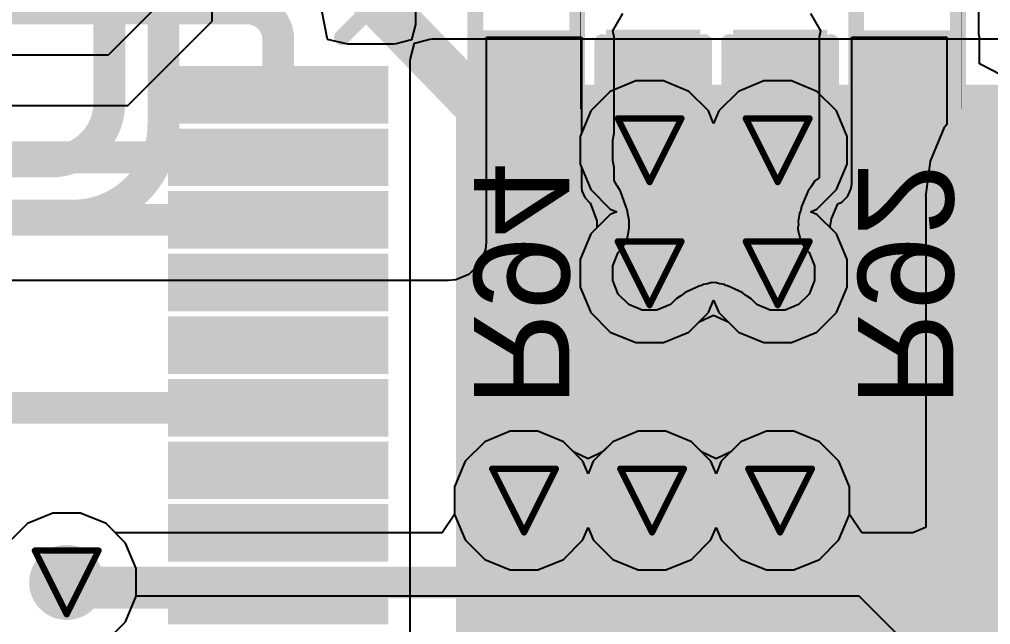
# Model space of a CAD drawing. Header units: inches. Extents: x 0 to 211, y 0 to 201.
# Drawn here: x 2.5951 to 2.9003, y 1.5427 to 1.733 of the extents above; entities that cross this region are included whole.
import ezdxf

# ---------------------------------------------------------------- set-up
doc = ezdxf.new("R2010")
doc.units = ezdxf.units.IN
doc.header["$MEASUREMENT"] = 0
for name, color, linetype in [('Bottom Layer', 5, 'Continuous'), ('Bottom Overlay', 54, 'Continuous'), ('Bottom Paste', 16, 'Continuous'), ('Bottom Solder', 6, 'Continuous'), ('Drill Drawing', 1, 'Continuous'), ('Layer 1', 16, 'Continuous'), ('Layer 2', 76, 'Continuous'), ('Top Layer', 1, 'Continuous'), ('Top Overlay', 2, 'Continuous'), ('Top Paste', 8, 'Continuous'), ('Top Solder', 216, 'Continuous'), ('Via Holes', 16, 'Continuous')]:
    doc.layers.add(name, color=color, linetype=linetype)
doc.styles.add('Arial', font='', dxfattribs={"height": 0.2})
doc.styles.get('Arial').set_extended_font_data('Arial')

# ---------------------------------------------------------------- blocks, each defined once
blk = doc.blocks.new('48_HTQFP__7_7__55')
at = {"layer": 'Top Layer'}
for points in [[(-0.10827, 0.10827), (0.10827, 0.10827), (0.10827, -0.10827), (-0.10827, -0.10827)], [(-0.11417, -0.13583), (-0.10236, -0.13583), (-0.10236, -0.19882), (-0.11417, -0.19882)], [(-0.09449, -0.13583), (-0.08268, -0.13583), (-0.08268, -0.19882), (-0.09449, -0.19882)], [(-0.0748, -0.13583), (-0.06299, -0.13583), (-0.06299, -0.19882), (-0.0748, -0.19882)], [(-0.05512, -0.13583), (-0.04331, -0.13583), (-0.04331, -0.19882), (-0.05512, -0.19882)], [(-0.03543, -0.13583), (-0.02362, -0.13583), (-0.02362, -0.19882), (-0.03543, -0.19882)], [(-0.01575, -0.13583), (-0.00394, -0.13583), (-0.00394, -0.19882), (-0.01575, -0.19882)], [(0.00394, -0.13583), (0.01575, -0.13583), (0.01575, -0.19882), (0.00394, -0.19882)], [(0.02362, -0.13583), (0.03543, -0.13583), (0.03543, -0.19882), (0.02362, -0.19882)], [(0.04331, -0.13583), (0.05512, -0.13583), (0.05512, -0.19882), (0.04331, -0.19882)]]:
    blk.add_hatch(color=1, dxfattribs=at).paths.add_polyline_path(points)
at = {"layer": 'Top Paste'}
for points in [[(-0.10827, 0.10827), (0.10827, 0.10827), (0.10827, -0.10827), (-0.10827, -0.10827)], [(-0.11417, -0.13583), (-0.10236, -0.13583), (-0.10236, -0.19882), (-0.11417, -0.19882)], [(-0.09449, -0.13583), (-0.08268, -0.13583), (-0.08268, -0.19882), (-0.09449, -0.19882)], [(-0.0748, -0.13583), (-0.06299, -0.13583), (-0.06299, -0.19882), (-0.0748, -0.19882)], [(-0.05512, -0.13583), (-0.04331, -0.13583), (-0.04331, -0.19882), (-0.05512, -0.19882)], [(-0.03543, -0.13583), (-0.02362, -0.13583), (-0.02362, -0.19882), (-0.03543, -0.19882)], [(-0.01575, -0.13583), (-0.00394, -0.13583), (-0.00394, -0.19882), (-0.01575, -0.19882)], [(0.00394, -0.13583), (0.01575, -0.13583), (0.01575, -0.19882), (0.00394, -0.19882)], [(0.02362, -0.13583), (0.03543, -0.13583), (0.03543, -0.19882), (0.02362, -0.19882)], [(0.04331, -0.13583), (0.05512, -0.13583), (0.05512, -0.19882), (0.04331, -0.19882)]]:
    blk.add_hatch(color=8, dxfattribs=at).paths.add_polyline_path(points)
at = {"layer": 'Top Solder'}
for points in [[(-0.11142, 0.11142), (0.11142, 0.11142), (0.11142, -0.11142), (-0.11142, -0.11142)], [(-0.11732, -0.13268), (-0.09921, -0.13268), (-0.09921, -0.20197), (-0.11732, -0.20197)], [(-0.09764, -0.13268), (-0.07953, -0.13268), (-0.07953, -0.20197), (-0.09764, -0.20197)], [(-0.07795, -0.13268), (-0.05984, -0.13268), (-0.05984, -0.20197), (-0.07795, -0.20197)], [(-0.05827, -0.13268), (-0.04016, -0.13268), (-0.04016, -0.20197), (-0.05827, -0.20197)], [(-0.03858, -0.13268), (-0.02047, -0.13268), (-0.02047, -0.20197), (-0.03858, -0.20197)], [(-0.0189, -0.13268), (-0.00079, -0.13268), (-0.00079, -0.20197), (-0.0189, -0.20197)], [(0.00079, -0.13268), (0.0189, -0.13268), (0.0189, -0.20197), (0.00079, -0.20197)], [(0.02047, -0.13268), (0.03858, -0.13268), (0.03858, -0.20197), (0.02047, -0.20197)], [(0.04016, -0.13268), (0.05827, -0.13268), (0.05827, -0.20197), (0.04016, -0.20197)]]:
    blk.add_hatch(color=216, dxfattribs=at).paths.add_polyline_path(points)
at = {"layer": 'Top Overlay'}
blk.add_lwpolyline([(-0.12632, -0.14727, 0.005, 0.005, 0), (-0.15032, -0.12327, 0.005, 0.005, 0)], format="xyseb", dxfattribs=at)
blk.add_lwpolyline([(-0.12757, -0.14727, 0.0025, 0.0025, 1), (-0.12507, -0.14727, 0.0025, 0.0025, 1)], format="xyseb", close=True, dxfattribs=at)
blk = doc.blocks.new('R___0402_B_105')
at = {"layer": 'Bottom Layer'}
for points in [[(-0.0095, 0.0125), (-0.0095, -0.0125), (-0.0275, -0.0125), (-0.0275, 0.0125)], [(0.0275, 0.0125), (0.0275, -0.0125), (0.0095, -0.0125), (0.0095, 0.0125)]]:
    blk.add_hatch(color=5, dxfattribs=at).paths.add_polyline_path(points)
at = {"layer": 'Bottom Paste'}
for points in [[(-0.0095, 0.0125), (-0.0095, -0.0125), (-0.0275, -0.0125), (-0.0275, 0.0125)], [(0.0275, 0.0125), (0.0275, -0.0125), (0.0095, -0.0125), (0.0095, 0.0125)]]:
    blk.add_hatch(color=16, dxfattribs=at).paths.add_polyline_path(points)
at = {"layer": 'Bottom Solder'}
for points in [[(-0.00733, 0.01467), (-0.00733, -0.01467), (-0.02967, -0.01467), (-0.02967, 0.01467)], [(0.02967, 0.01467), (0.02967, -0.01467), (0.00733, -0.01467), (0.00733, 0.01467)]]:
    blk.add_hatch(color=6, dxfattribs=at).paths.add_polyline_path(points)
at = {"layer": 'Bottom Overlay'}
for points in [[(-0.031, -0.016, 0.005, 0.005, 0), (-0.031, 0.016, 0.005, 0.005, 0)], [(0.031, 0.016, 0.005, 0.005, 0), (-0.031, 0.016, 0.005, 0.005, 0)], [(0.031, -0.016, 0.005, 0.005, 0), (0.031, 0.016, 0.005, 0.005, 0)], [(0.032, 0.017, 0.000127, 0.000127, 0), (-0.032, 0.017, 0.000127, 0.000127, 0)], [(-0.031, -0.016, 0.005, 0.005, 0), (0.031, -0.016, 0.005, 0.005, 0)]]:
    blk.add_lwpolyline(points, format="xyseb", dxfattribs=at)
for points in [[(-0.03225, 0.016, 0.0025, 0.0025, 1), (-0.02975, 0.016, 0.0025, 0.0025, 1)], [(-0.03225, 0.016, 0.0025, 0.0025, 1), (-0.02975, 0.016, 0.0025, 0.0025, 1)], [(0.02975, 0.016, 0.0025, 0.0025, 1), (0.03225, 0.016, 0.0025, 0.0025, 1)], [(0.02975, 0.016, 0.0025, 0.0025, 1), (0.03225, 0.016, 0.0025, 0.0025, 1)], [(-0.03203, 0.017, 0.0000635, 0.0000635, 1), (-0.03197, 0.017, 0.0000635, 0.0000635, 1)], [(0.03197, 0.017, 0.0000635, 0.0000635, 1), (0.03203, 0.017, 0.0000635, 0.0000635, 1)], [(-0.03225, -0.016, 0.0025, 0.0025, 1), (-0.02975, -0.016, 0.0025, 0.0025, 1)], [(-0.03225, -0.016, 0.0025, 0.0025, 1), (-0.02975, -0.016, 0.0025, 0.0025, 1)], [(0.02975, -0.016, 0.0025, 0.0025, 1), (0.03225, -0.016, 0.0025, 0.0025, 1)], [(0.02975, -0.016, 0.0025, 0.0025, 1), (0.03225, -0.016, 0.0025, 0.0025, 1)]]:
    blk.add_lwpolyline(points, format="xyseb", close=True, dxfattribs=at)
blk = doc.blocks.new('R___0402_B_107')
at = {"layer": 'Bottom Layer'}
for points in [[(-0.0095, 0.0125), (-0.0095, -0.0125), (-0.0275, -0.0125), (-0.0275, 0.0125)], [(0.0275, 0.0125), (0.0275, -0.0125), (0.0095, -0.0125), (0.0095, 0.0125)]]:
    blk.add_hatch(color=5, dxfattribs=at).paths.add_polyline_path(points)
at = {"layer": 'Bottom Paste'}
for points in [[(-0.0095, 0.0125), (-0.0095, -0.0125), (-0.0275, -0.0125), (-0.0275, 0.0125)], [(0.0275, 0.0125), (0.0275, -0.0125), (0.0095, -0.0125), (0.0095, 0.0125)]]:
    blk.add_hatch(color=16, dxfattribs=at).paths.add_polyline_path(points)
at = {"layer": 'Bottom Solder'}
for points in [[(-0.00733, 0.01467), (-0.00733, -0.01467), (-0.02967, -0.01467), (-0.02967, 0.01467)], [(0.02967, 0.01467), (0.02967, -0.01467), (0.00733, -0.01467), (0.00733, 0.01467)]]:
    blk.add_hatch(color=6, dxfattribs=at).paths.add_polyline_path(points)
at = {"layer": 'Bottom Overlay'}
for points in [[(-0.031, -0.016, 0.005, 0.005, 0), (-0.031, 0.016, 0.005, 0.005, 0)], [(0.031, 0.016, 0.005, 0.005, 0), (-0.031, 0.016, 0.005, 0.005, 0)], [(0.031, -0.016, 0.005, 0.005, 0), (0.031, 0.016, 0.005, 0.005, 0)], [(-0.032, 0.017, 0.000127, 0.000127, 0), (0.032, 0.017, 0.000127, 0.000127, 0)], [(-0.031, -0.016, 0.005, 0.005, 0), (0.031, -0.016, 0.005, 0.005, 0)]]:
    blk.add_lwpolyline(points, format="xyseb", dxfattribs=at)
for points in [[(-0.03225, 0.016, 0.0025, 0.0025, 1), (-0.02975, 0.016, 0.0025, 0.0025, 1)], [(-0.03225, 0.016, 0.0025, 0.0025, 1), (-0.02975, 0.016, 0.0025, 0.0025, 1)], [(0.02975, 0.016, 0.0025, 0.0025, 1), (0.03225, 0.016, 0.0025, 0.0025, 1)], [(0.02975, 0.016, 0.0025, 0.0025, 1), (0.03225, 0.016, 0.0025, 0.0025, 1)], [(-0.03203, 0.017, 0.0000635, 0.0000635, 1), (-0.03197, 0.017, 0.0000635, 0.0000635, 1)], [(0.03197, 0.017, 0.0000635, 0.0000635, 1), (0.03203, 0.017, 0.0000635, 0.0000635, 1)], [(-0.03225, -0.016, 0.0025, 0.0025, 1), (-0.02975, -0.016, 0.0025, 0.0025, 1)], [(-0.03225, -0.016, 0.0025, 0.0025, 1), (-0.02975, -0.016, 0.0025, 0.0025, 1)], [(0.02975, -0.016, 0.0025, 0.0025, 1), (0.03225, -0.016, 0.0025, 0.0025, 1)], [(0.02975, -0.016, 0.0025, 0.0025, 1), (0.03225, -0.016, 0.0025, 0.0025, 1)]]:
    blk.add_lwpolyline(points, format="xyseb", close=True, dxfattribs=at)
blk = doc.blocks.new('C___0402_B_277')
at = {"layer": 'Bottom Layer'}
for points in [[(-0.0095, 0.0125), (-0.0095, -0.0125), (-0.0275, -0.0125), (-0.0275, 0.0125)], [(0.0275, 0.0125), (0.0275, -0.0125), (0.0095, -0.0125), (0.0095, 0.0125)]]:
    blk.add_hatch(color=5, dxfattribs=at).paths.add_polyline_path(points)
at = {"layer": 'Bottom Paste'}
for points in [[(-0.0095, 0.0125), (-0.0095, -0.0125), (-0.0275, -0.0125), (-0.0275, 0.0125)], [(0.0275, 0.0125), (0.0275, -0.0125), (0.0095, -0.0125), (0.0095, 0.0125)]]:
    blk.add_hatch(color=16, dxfattribs=at).paths.add_polyline_path(points)
at = {"layer": 'Bottom Solder'}
for points in [[(-0.00714, 0.01486), (-0.00714, -0.01486), (-0.02986, -0.01486), (-0.02986, 0.01486)], [(0.02986, 0.01486), (0.02986, -0.01486), (0.00714, -0.01486), (0.00714, 0.01486)]]:
    blk.add_hatch(color=6, dxfattribs=at).paths.add_polyline_path(points)
at = {"layer": 'Bottom Overlay'}
for points in [[(-0.031, 0.016, 0.005, 0.005, 0), (-0.031, -0.016, 0.005, 0.005, 0)], [(-0.011, 0.016, 0.005, 0.005, 0), (-0.031, 0.016, 0.005, 0.005, 0)], [(0.011, 0.016, 0.005, 0.005, 0), (0.031, 0.016, 0.005, 0.005, 0)], [(0.031, 0.016, 0.005, 0.005, 0), (0.031, -0.016, 0.005, 0.005, 0)], [(-0.031, -0.016, 0.005, 0.005, 0), (-0.011, -0.016, 0.005, 0.005, 0)], [(0.011, -0.016, 0.005, 0.005, 0), (0.031, -0.016, 0.005, 0.005, 0)]]:
    blk.add_lwpolyline(points, format="xyseb", dxfattribs=at)
for points in [[(-0.03225, 0.016, 0.0025, 0.0025, 1), (-0.02975, 0.016, 0.0025, 0.0025, 1)], [(-0.03225, 0.016, 0.0025, 0.0025, 1), (-0.02975, 0.016, 0.0025, 0.0025, 1)], [(-0.01225, 0.016, 0.0025, 0.0025, 1), (-0.00975, 0.016, 0.0025, 0.0025, 1)], [(0.00975, 0.016, 0.0025, 0.0025, 1), (0.01225, 0.016, 0.0025, 0.0025, 1)], [(0.02975, 0.016, 0.0025, 0.0025, 1), (0.03225, 0.016, 0.0025, 0.0025, 1)], [(0.02975, 0.016, 0.0025, 0.0025, 1), (0.03225, 0.016, 0.0025, 0.0025, 1)], [(-0.03225, -0.016, 0.0025, 0.0025, 1), (-0.02975, -0.016, 0.0025, 0.0025, 1)], [(-0.03225, -0.016, 0.0025, 0.0025, 1), (-0.02975, -0.016, 0.0025, 0.0025, 1)], [(-0.01225, -0.016, 0.0025, 0.0025, 1), (-0.00975, -0.016, 0.0025, 0.0025, 1)], [(0.00975, -0.016, 0.0025, 0.0025, 1), (0.01225, -0.016, 0.0025, 0.0025, 1)], [(0.02975, -0.016, 0.0025, 0.0025, 1), (0.03225, -0.016, 0.0025, 0.0025, 1)], [(0.02975, -0.016, 0.0025, 0.0025, 1), (0.03225, -0.016, 0.0025, 0.0025, 1)]]:
    blk.add_lwpolyline(points, format="xyseb", close=True, dxfattribs=at)
blk = doc.blocks.new('C___0402_B_278')
at = {"layer": 'Bottom Layer'}
for points in [[(-0.0095, 0.0125), (-0.0095, -0.0125), (-0.0275, -0.0125), (-0.0275, 0.0125)], [(0.0275, 0.0125), (0.0275, -0.0125), (0.0095, -0.0125), (0.0095, 0.0125)]]:
    blk.add_hatch(color=5, dxfattribs=at).paths.add_polyline_path(points)
at = {"layer": 'Bottom Paste'}
for points in [[(-0.0095, 0.0125), (-0.0095, -0.0125), (-0.0275, -0.0125), (-0.0275, 0.0125)], [(0.0275, 0.0125), (0.0275, -0.0125), (0.0095, -0.0125), (0.0095, 0.0125)]]:
    blk.add_hatch(color=16, dxfattribs=at).paths.add_polyline_path(points)
at = {"layer": 'Bottom Solder'}
for points in [[(-0.00714, 0.01486), (-0.00714, -0.01486), (-0.02986, -0.01486), (-0.02986, 0.01486)], [(0.02986, 0.01486), (0.02986, -0.01486), (0.00714, -0.01486), (0.00714, 0.01486)]]:
    blk.add_hatch(color=6, dxfattribs=at).paths.add_polyline_path(points)
at = {"layer": 'Bottom Overlay'}
for points in [[(-0.031, 0.016, 0.005, 0.005, 0), (-0.031, -0.016, 0.005, 0.005, 0)], [(-0.031, 0.016, 0.005, 0.005, 0), (-0.011, 0.016, 0.005, 0.005, 0)], [(0.011, 0.016, 0.005, 0.005, 0), (0.031, 0.016, 0.005, 0.005, 0)], [(0.031, 0.016, 0.005, 0.005, 0), (0.031, -0.016, 0.005, 0.005, 0)], [(-0.031, -0.016, 0.005, 0.005, 0), (-0.011, -0.016, 0.005, 0.005, 0)], [(0.011, -0.016, 0.005, 0.005, 0), (0.031, -0.016, 0.005, 0.005, 0)]]:
    blk.add_lwpolyline(points, format="xyseb", dxfattribs=at)
for points in [[(-0.03225, 0.016, 0.0025, 0.0025, 1), (-0.02975, 0.016, 0.0025, 0.0025, 1)], [(-0.03225, 0.016, 0.0025, 0.0025, 1), (-0.02975, 0.016, 0.0025, 0.0025, 1)], [(-0.01225, 0.016, 0.0025, 0.0025, 1), (-0.00975, 0.016, 0.0025, 0.0025, 1)], [(0.00975, 0.016, 0.0025, 0.0025, 1), (0.01225, 0.016, 0.0025, 0.0025, 1)], [(0.02975, 0.016, 0.0025, 0.0025, 1), (0.03225, 0.016, 0.0025, 0.0025, 1)], [(0.02975, 0.016, 0.0025, 0.0025, 1), (0.03225, 0.016, 0.0025, 0.0025, 1)], [(-0.03225, -0.016, 0.0025, 0.0025, 1), (-0.02975, -0.016, 0.0025, 0.0025, 1)], [(-0.03225, -0.016, 0.0025, 0.0025, 1), (-0.02975, -0.016, 0.0025, 0.0025, 1)], [(-0.01225, -0.016, 0.0025, 0.0025, 1), (-0.00975, -0.016, 0.0025, 0.0025, 1)], [(0.00975, -0.016, 0.0025, 0.0025, 1), (0.01225, -0.016, 0.0025, 0.0025, 1)], [(0.02975, -0.016, 0.0025, 0.0025, 1), (0.03225, -0.016, 0.0025, 0.0025, 1)], [(0.02975, -0.016, 0.0025, 0.0025, 1), (0.03225, -0.016, 0.0025, 0.0025, 1)]]:
    blk.add_lwpolyline(points, format="xyseb", close=True, dxfattribs=at)

msp = doc.modelspace()

# ---------------------------------------------------------------- hatches: boundary and pattern name
at = {"layer": 'Bottom Layer'}
h = msp.add_hatch(color=5, dxfattribs=at)
edge = h.paths.add_edge_path()
edge.add_arc((2.79318, 1.69185), 0.01181, 0, 360)
h = msp.add_hatch(color=5, dxfattribs=at)
edge = h.paths.add_edge_path()
edge.add_arc((2.83343, 1.69185), 0.01181, 0, 360)
h = msp.add_hatch(color=5, dxfattribs=at)
edge = h.paths.add_edge_path()
edge.add_arc((2.79318, 1.65317), 0.01181, 0, 360)
h = msp.add_hatch(color=5, dxfattribs=at)
edge = h.paths.add_edge_path()
edge.add_arc((2.83343, 1.65317), 0.01181, 0, 360)
h = msp.add_hatch(color=5, dxfattribs=at)
edge = h.paths.add_edge_path()
edge.add_arc((2.75372, 1.58171), 0.01181, 0, 360)
h = msp.add_hatch(color=5, dxfattribs=at)
edge = h.paths.add_edge_path()
edge.add_arc((2.79396, 1.58171), 0.01181, 0, 360)
h = msp.add_hatch(color=5, dxfattribs=at)
edge = h.paths.add_edge_path()
edge.add_arc((2.8342, 1.58171), 0.01181, 0, 360)
h = msp.add_hatch(color=5, dxfattribs=at)
edge = h.paths.add_edge_path()
edge.add_arc((2.61, 1.55597), 0.01181, 0, 360)
at = {"layer": 'Layer 1'}
h = msp.add_hatch(color=16, dxfattribs=at)
edge = h.paths.add_edge_path()
edge.add_arc((2.79318, 1.69185), 0.01181, 0, 360)
h = msp.add_hatch(color=16, dxfattribs=at)
edge = h.paths.add_edge_path()
edge.add_arc((2.83343, 1.69185), 0.01181, 0, 360)
h = msp.add_hatch(color=16, dxfattribs=at)
edge = h.paths.add_edge_path()
edge.add_arc((2.79318, 1.65317), 0.01181, 0, 360)
h = msp.add_hatch(color=16, dxfattribs=at)
edge = h.paths.add_edge_path()
edge.add_arc((2.83343, 1.65317), 0.01181, 0, 360)
h = msp.add_hatch(color=16, dxfattribs=at)
edge = h.paths.add_edge_path()
edge.add_arc((2.75372, 1.58171), 0.01181, 0, 360)
h = msp.add_hatch(color=16, dxfattribs=at)
edge = h.paths.add_edge_path()
edge.add_arc((2.79396, 1.58171), 0.01181, 0, 360)
h = msp.add_hatch(color=16, dxfattribs=at)
edge = h.paths.add_edge_path()
edge.add_arc((2.8342, 1.58171), 0.01181, 0, 360)
h = msp.add_hatch(color=16, dxfattribs=at)
edge = h.paths.add_edge_path()
edge.add_arc((2.61, 1.55597), 0.01181, 0, 360)
at = {"layer": 'Layer 2'}
h = msp.add_hatch(color=76, dxfattribs=at)
edge = h.paths.add_edge_path()
edge.add_arc((2.79318, 1.69185), 0.01181, 0, 360)
h = msp.add_hatch(color=76, dxfattribs=at)
edge = h.paths.add_edge_path()
edge.add_arc((2.83343, 1.69185), 0.01181, 0, 360)
h = msp.add_hatch(color=76, dxfattribs=at)
edge = h.paths.add_edge_path()
edge.add_arc((2.79318, 1.65317), 0.01181, 0, 360)
h = msp.add_hatch(color=76, dxfattribs=at)
edge = h.paths.add_edge_path()
edge.add_arc((2.83343, 1.65317), 0.01181, 0, 360)
h = msp.add_hatch(color=76, dxfattribs=at)
edge = h.paths.add_edge_path()
edge.add_arc((2.75372, 1.58171), 0.01181, 0, 360)
h = msp.add_hatch(color=76, dxfattribs=at)
edge = h.paths.add_edge_path()
edge.add_arc((2.79396, 1.58171), 0.01181, 0, 360)
h = msp.add_hatch(color=76, dxfattribs=at)
edge = h.paths.add_edge_path()
edge.add_arc((2.8342, 1.58171), 0.01181, 0, 360)
h = msp.add_hatch(color=76, dxfattribs=at)
edge = h.paths.add_edge_path()
edge.add_arc((2.61, 1.55597), 0.01181, 0, 360)
at = {"layer": 'Top Layer'}
h = msp.add_hatch(color=1, dxfattribs=at)
edge = h.paths.add_edge_path()
edge.add_arc((2.79318, 1.69185), 0.01181, 0, 360)
h = msp.add_hatch(color=1, dxfattribs=at)
edge = h.paths.add_edge_path()
edge.add_arc((2.83343, 1.69185), 0.01181, 0, 360)
h = msp.add_hatch(color=1, dxfattribs=at)
edge = h.paths.add_edge_path()
edge.add_arc((2.79318, 1.65317), 0.01181, 0, 360)
h = msp.add_hatch(color=1, dxfattribs=at)
edge = h.paths.add_edge_path()
edge.add_arc((2.83343, 1.65317), 0.01181, 0, 360)
h = msp.add_hatch(color=1, dxfattribs=at)
edge = h.paths.add_edge_path()
edge.add_arc((2.75372, 1.58171), 0.01181, 0, 360)
h = msp.add_hatch(color=1, dxfattribs=at)
edge = h.paths.add_edge_path()
edge.add_arc((2.79396, 1.58171), 0.01181, 0, 360)
h = msp.add_hatch(color=1, dxfattribs=at)
edge = h.paths.add_edge_path()
edge.add_arc((2.8342, 1.58171), 0.01181, 0, 360)
h = msp.add_hatch(color=1, dxfattribs=at)
edge = h.paths.add_edge_path()
edge.add_arc((2.61, 1.55597), 0.01181, 0, 360)
at = {"layer": 'Via Holes'}
h = msp.add_hatch(color=7, dxfattribs=at)
edge = h.paths.add_edge_path()
edge.add_arc((2.79318, 1.69185), 0.00591, 0, 360)
h = msp.add_hatch(color=7, dxfattribs=at)
edge = h.paths.add_edge_path()
edge.add_arc((2.83343, 1.69185), 0.00591, 0, 360)
h = msp.add_hatch(color=7, dxfattribs=at)
edge = h.paths.add_edge_path()
edge.add_arc((2.79318, 1.65317), 0.00591, 0, 360)
h = msp.add_hatch(color=7, dxfattribs=at)
edge = h.paths.add_edge_path()
edge.add_arc((2.83343, 1.65317), 0.00591, 0, 360)
h = msp.add_hatch(color=7, dxfattribs=at)
edge = h.paths.add_edge_path()
edge.add_arc((2.75372, 1.58171), 0.00591, 0, 360)
h = msp.add_hatch(color=7, dxfattribs=at)
edge = h.paths.add_edge_path()
edge.add_arc((2.79396, 1.58171), 0.00591, 0, 360)
h = msp.add_hatch(color=7, dxfattribs=at)
edge = h.paths.add_edge_path()
edge.add_arc((2.8342, 1.58171), 0.00591, 0, 360)
h = msp.add_hatch(color=7, dxfattribs=at)
edge = h.paths.add_edge_path()
edge.add_arc((2.61, 1.55597), 0.00591, 0, 360)

# ---------------------------------------------------------------- linework, layer by layer
at = {"layer": 'Bottom Layer'}
for p, q in [((2.8966, 1.72837), (2.8966, 1.77438)), ((2.78161, 1.72938), (2.78472, 1.73483)), ((2.84379, 1.73483), (2.8469, 1.72938)), ((2.782, 1.72738), (2.78161, 1.72938)), ((2.8469, 1.72938), (2.84651, 1.72738)), ((2.8968, 1.72738), (2.8966, 1.72837)), ((2.74191, 1.66298), (2.74191, 1.72738)), ((2.74191, 1.72738), (2.77181, 1.72738)), ((2.77181, 1.72738), (2.77181, 1.69725)), ((2.782, 1.69725), (2.782, 1.72738)), ((2.84651, 1.72738), (2.84651, 1.68314)), ((2.8567, 1.68135), (2.8567, 1.72738)), ((2.8567, 1.72738), (2.8866, 1.72738)), ((2.8866, 1.72738), (2.8866, 1.69995)), ((2.8968, 1.71902), (2.8968, 1.72738)), ((2.9038, 1.71546), (2.8968, 1.71902)), ((2.8866, 1.69995), (2.88567, 1.69875)), ((2.77181, 1.69725), (2.77137, 1.69619)), ((2.78157, 1.69505), (2.782, 1.69725)), ((2.88567, 1.69875), (2.88138, 1.68839)), ((2.77137, 1.69619), (2.77137, 1.68752)), ((2.78157, 1.68866), (2.78157, 1.69505)), ((2.782, 1.68646), (2.78157, 1.68866)), ((2.88138, 1.68839), (2.87992, 1.67728)), ((2.77137, 1.68752), (2.77181, 1.68646)), ((2.77181, 1.68646), (2.77181, 1.68021)), ((2.782, 1.6822), (2.782, 1.68646)), ((2.7821, 1.68213), (2.782, 1.6822)), ((2.783, 1.68063), (2.7821, 1.68213)), ((2.84513, 1.68222), (2.84405, 1.6806)), ((2.84514, 1.68223), (2.84513, 1.68222)), ((2.84513, 1.68222), (2.84513, 1.68222)), ((2.84651, 1.68314), (2.84514, 1.68223)), ((2.77181, 1.68021), (2.77192, 1.67907)), ((2.77192, 1.67907), (2.7728, 1.67696)), ((2.78397, 1.67918), (2.783, 1.68063)), ((2.78402, 1.67894), (2.78397, 1.67918)), ((2.78414, 1.67872), (2.78402, 1.67894)), ((2.78617, 1.67308), (2.78414, 1.67872)), ((2.84292, 1.67892), (2.84096, 1.67421)), ((2.84405, 1.6806), (2.84292, 1.67892)), ((2.85552, 1.67746), (2.85657, 1.67998)), ((2.85657, 1.67998), (2.8567, 1.68135)), ((2.7728, 1.67696), (2.77441, 1.67534)), ((2.85234, 1.67501), (2.85359, 1.67553)), ((2.85359, 1.67553), (2.85552, 1.67746)), ((2.87992, 1.67728), (2.87999, 1.67728)), ((2.87999, 1.67728), (2.87999, 1.57322)), ((2.77441, 1.67534), (2.77455, 1.67528)), ((2.77455, 1.67528), (2.77657, 1.66964)), ((2.78642, 1.67139), (2.78617, 1.67308)), ((2.84073, 1.67306), (2.84032, 1.67196)), ((2.84096, 1.67421), (2.84073, 1.67306)), ((2.85038, 1.6703), (2.85234, 1.67501)), ((2.77657, 1.66964), (2.77658, 1.66742)), ((2.78676, 1.66972), (2.78642, 1.67139)), ((2.78678, 1.6675), (2.78676, 1.66972)), ((2.84032, 1.67196), (2.83991, 1.66948)), ((2.83991, 1.66948), (2.83994, 1.66844)), ((2.84997, 1.66782), (2.85038, 1.6703)), ((2.77658, 1.66742), (2.77469, 1.66553)), ((2.7864, 1.66551), (2.78678, 1.66742)), ((2.78677, 1.66746), (2.78678, 1.6675)), ((2.78678, 1.66742), (2.78677, 1.66746)), ((2.8398, 1.66753), (2.83978, 1.66746)), ((2.83978, 1.66746), (2.83979, 1.66746)), ((2.83979, 1.66746), (2.83978, 1.66741)), ((2.83978, 1.66741), (2.83979, 1.66705)), ((2.83979, 1.66705), (2.84002, 1.66613)), ((2.83994, 1.66844), (2.8398, 1.66753)), ((2.84998, 1.66746), (2.84997, 1.66782)), ((2.85192, 1.66553), (2.84998, 1.66746)), ((2.77469, 1.66553), (2.77137, 1.65751)), ((2.78493, 1.6619), (2.786, 1.66352)), ((2.786, 1.66352), (2.78601, 1.66356)), ((2.78601, 1.66356), (2.78604, 1.66359)), ((2.78604, 1.66359), (2.7864, 1.66551)), ((2.84002, 1.66613), (2.84004, 1.66551)), ((2.84004, 1.66551), (2.84028, 1.66496)), ((2.84028, 1.66496), (2.84056, 1.66356)), ((2.84056, 1.66356), (2.84068, 1.66339)), ((2.84068, 1.66339), (2.84072, 1.66319)), ((2.85524, 1.65751), (2.85192, 1.66553)), ((2.73989, 1.65632), (2.74168, 1.66064)), ((2.74168, 1.66064), (2.74191, 1.66298)), ((2.78379, 1.66021), (2.78382, 1.66025)), ((2.78382, 1.66025), (2.78385, 1.66027)), ((2.78385, 1.66027), (2.78493, 1.6619)), ((2.84072, 1.66319), (2.84178, 1.66174)), ((2.84178, 1.66174), (2.84277, 1.66025)), ((2.84277, 1.66025), (2.84327, 1.65975)), ((2.77137, 1.65751), (2.77137, 1.64883)), ((2.78157, 1.65548), (2.78333, 1.65975)), ((2.78333, 1.65975), (2.78379, 1.66021)), ((2.84327, 1.65975), (2.84504, 1.65548)), ((2.85524, 1.64883), (2.85524, 1.65751)), ((2.73659, 1.65302), (2.73989, 1.65632)), ((2.78157, 1.65086), (2.78157, 1.65548)), ((2.84504, 1.65548), (2.84504, 1.65086)), ((2.72993, 1.651), (2.73227, 1.65123)), ((2.73227, 1.65123), (2.73659, 1.65302)), ((2.58638, 1.651), (2.72993, 1.651)), ((2.77137, 1.64883), (2.77469, 1.64082)), ((2.78333, 1.64659), (2.78157, 1.65086)), ((2.80894, 1.64926), (2.80436, 1.64709)), ((2.80944, 1.64938), (2.80894, 1.64926)), ((2.80988, 1.64965), (2.80944, 1.64938)), ((2.81135, 1.64986), (2.80988, 1.64965)), ((2.81279, 1.65023), (2.81135, 1.64986)), ((2.8133, 1.65015), (2.81279, 1.65023)), ((2.81381, 1.65023), (2.8133, 1.65015)), ((2.81526, 1.64986), (2.81381, 1.65023)), ((2.81673, 1.64965), (2.81526, 1.64986)), ((2.81717, 1.64938), (2.81673, 1.64965)), ((2.81767, 1.64926), (2.81717, 1.64938)), ((2.82224, 1.64709), (2.81767, 1.64926)), ((2.84504, 1.65086), (2.84327, 1.64659)), ((2.85192, 1.64082), (2.85524, 1.64883)), ((2.7866, 1.64333), (2.78333, 1.64659)), ((2.80152, 1.64509), (2.79976, 1.64333)), ((2.80297, 1.64605), (2.80152, 1.64509)), ((2.80436, 1.64709), (2.80297, 1.64605)), ((2.82364, 1.64605), (2.82224, 1.64709)), ((2.82509, 1.64509), (2.82364, 1.64605)), ((2.82685, 1.64333), (2.82509, 1.64509)), ((2.84327, 1.64659), (2.84, 1.64333)), ((2.79087, 1.64156), (2.7866, 1.64333)), ((2.79976, 1.64333), (2.79549, 1.64156)), ((2.83111, 1.64156), (2.82685, 1.64333)), ((2.84, 1.64333), (2.83574, 1.64156)), ((2.77469, 1.64082), (2.78083, 1.63468)), ((2.79549, 1.64156), (2.79087, 1.64156)), ((2.80873, 1.63788), (2.8133, 1.64004)), ((2.8133, 1.64004), (2.81788, 1.63788)), ((2.83574, 1.64156), (2.83111, 1.64156)), ((2.84578, 1.63468), (2.85192, 1.64082)), ((2.80554, 1.63468), (2.80873, 1.63788)), ((2.81788, 1.63788), (2.82107, 1.63468)), ((2.78083, 1.63468), (2.78884, 1.63136)), ((2.79752, 1.63136), (2.80554, 1.63468)), ((2.82107, 1.63468), (2.82909, 1.63136)), ((2.83776, 1.63136), (2.84578, 1.63468)), ((2.78884, 1.63136), (2.79752, 1.63136)), ((2.82909, 1.63136), (2.83776, 1.63136)), ((2.74938, 1.60352), (2.74136, 1.6002)), ((2.75805, 1.60352), (2.74938, 1.60352)), ((2.76607, 1.6002), (2.75805, 1.60352)), ((2.78962, 1.60352), (2.7816, 1.6002)), ((2.7983, 1.60352), (2.78962, 1.60352)), ((2.80631, 1.6002), (2.7983, 1.60352)), ((2.82987, 1.60352), (2.82185, 1.6002)), ((2.83854, 1.60352), (2.82987, 1.60352)), ((2.84656, 1.6002), (2.83854, 1.60352)), ((2.74136, 1.6002), (2.73523, 1.59406)), ((2.76926, 1.59701), (2.76607, 1.6002)), ((2.7816, 1.6002), (2.77841, 1.59701)), ((2.80951, 1.59701), (2.80631, 1.6002)), ((2.82185, 1.6002), (2.81866, 1.59701)), ((2.85269, 1.59406), (2.84656, 1.6002)), ((2.77384, 1.59484), (2.76926, 1.59701)), ((2.77841, 1.59701), (2.77384, 1.59484)), ((2.81408, 1.59484), (2.80951, 1.59701)), ((2.81866, 1.59701), (2.81408, 1.59484)), ((2.73523, 1.59406), (2.7319, 1.58605)), ((2.85602, 1.58605), (2.85269, 1.59406)), ((2.7319, 1.58605), (2.7319, 1.57737)), ((2.856, 1.57734), (2.85602, 1.58605)), ((2.60566, 1.57778), (2.59765, 1.57446)), ((2.61434, 1.57778), (2.60566, 1.57778)), ((2.62235, 1.57446), (2.61434, 1.57778)), ((2.7319, 1.57737), (2.72803, 1.57152)), ((2.85989, 1.57152), (2.856, 1.57734)), ((2.59765, 1.57446), (2.59471, 1.57152)), ((2.62529, 1.57152), (2.62235, 1.57446)), ((2.87992, 1.57319), (2.87589, 1.57152)), ((2.87993, 1.57322), (2.87992, 1.57319)), ((2.87999, 1.57322), (2.87993, 1.57322)), ((2.72803, 1.57152), (2.62529, 1.57152)), ((2.87589, 1.57152), (2.85989, 1.57152))]:
    msp.add_line(p, q, dxfattribs=at)
for points in [[(2.62339, 1.70677, 0.01, 0.01, 0), (2.62339, 2.11723, 0.01, 0.01, 0)], [(2.64039, 1.69973, 0.01, 0.01, 0), (2.64039, 2.00223, 0.01, 0.01, 0)], [(2.79374, 1.71781, 0.015, 0.015, 0), (2.79431, 1.71838, 0.015, 0.015, 0)], [(2.79374, 1.69242, 0.015, 0.015, 0), (2.79374, 1.71781, 0.015, 0.015, 0)], [(2.83381, 1.71799, 0.015, 0.015, 0), (2.8342, 1.71838, 0.015, 0.015, 0)], [(2.83381, 1.69224, 0.015, 0.015, 0), (2.83381, 1.71799, 0.015, 0.015, 0)], [(2.62339, 1.70677, 0.01, 0.01, -0.414214), (2.60491, 1.68829, 0.01, 0.01, 0)], [(2.89529, 1.67728, 0.01, 0.01, -0.414214), (2.92285, 1.70484, 0.01, 0.01, 0)], [(2.64039, 1.69973, 0.01, 0.01, -0.414214), (2.61195, 1.67129, 0.01, 0.01, 0)], [(2.79318, 1.69185, 0.015, 0.015, 0), (2.79374, 1.69242, 0.015, 0.015, 0)], [(2.83343, 1.69185, 0.015, 0.015, 0), (2.83381, 1.69224, 0.015, 0.015, 0)], [(2.57604, 1.68829, 0.01, 0.01, 0), (2.60491, 1.68829, 0.01, 0.01, 0)], [(2.89529, 1.57322, 0.01, 0.01, 0), (2.89529, 1.67728, 0.01, 0.01, 0)], [(2.57604, 1.67129, 0.01, 0.01, 0), (2.61195, 1.67129, 0.01, 0.01, 0)], [(2.89529, 1.57322, 0.01, 0.01, -0.414214), (2.87803, 1.55597, 0.01, 0.01, 0)], [(2.61, 1.55597, 0.01, 0.01, 0), (2.87803, 1.55597, 0.01, 0.01, 0)], [(2.91229, 1.54975, 0.01, 0.01, -0.414214), (2.89569, 1.53316, 0.01, 0.01, 0)]]:
    msp.add_lwpolyline(points, format="xyseb", dxfattribs=at)
for points in [[(2.78999, 1.71781, 0.0075, 0.0075, 1), (2.79749, 1.71781, 0.0075, 0.0075, 1)], [(2.78999, 1.71781, 0.0075, 0.0075, 1), (2.79749, 1.71781, 0.0075, 0.0075, 1)], [(2.79056, 1.71838, 0.0075, 0.0075, 1), (2.79806, 1.71838, 0.0075, 0.0075, 1)], [(2.83006, 1.71799, 0.0075, 0.0075, 1), (2.83756, 1.71799, 0.0075, 0.0075, 1)], [(2.83006, 1.71799, 0.0075, 0.0075, 1), (2.83756, 1.71799, 0.0075, 0.0075, 1)], [(2.83045, 1.71838, 0.0075, 0.0075, 1), (2.83795, 1.71838, 0.0075, 0.0075, 1)], [(2.62089, 1.70677, 0.005, 0.005, 1), (2.62589, 1.70677, 0.005, 0.005, 1)], [(2.62089, 1.70677, 0.005, 0.005, 1), (2.62589, 1.70677, 0.005, 0.005, 1)], [(2.63789, 1.69973, 0.005, 0.005, 1), (2.64289, 1.69973, 0.005, 0.005, 1)], [(2.63789, 1.69973, 0.005, 0.005, 1), (2.64289, 1.69973, 0.005, 0.005, 1)], [(2.78943, 1.69185, 0.0075, 0.0075, 1), (2.79693, 1.69185, 0.0075, 0.0075, 1)], [(2.78999, 1.69242, 0.0075, 0.0075, 1), (2.79749, 1.69242, 0.0075, 0.0075, 1)], [(2.78999, 1.69242, 0.0075, 0.0075, 1), (2.79749, 1.69242, 0.0075, 0.0075, 1)], [(2.82968, 1.69185, 0.0075, 0.0075, 1), (2.83718, 1.69185, 0.0075, 0.0075, 1)], [(2.83006, 1.69224, 0.0075, 0.0075, 1), (2.83756, 1.69224, 0.0075, 0.0075, 1)], [(2.83006, 1.69224, 0.0075, 0.0075, 1), (2.83756, 1.69224, 0.0075, 0.0075, 1)], [(2.60241, 1.68829, 0.005, 0.005, 1), (2.60741, 1.68829, 0.005, 0.005, 1)], [(2.60241, 1.68829, 0.005, 0.005, 1), (2.60741, 1.68829, 0.005, 0.005, 1)], [(2.89279, 1.67728, 0.005, 0.005, 1), (2.89779, 1.67728, 0.005, 0.005, 1)], [(2.89279, 1.67728, 0.005, 0.005, 1), (2.89779, 1.67728, 0.005, 0.005, 1)], [(2.60945, 1.67129, 0.005, 0.005, 1), (2.61445, 1.67129, 0.005, 0.005, 1)], [(2.60945, 1.67129, 0.005, 0.005, 1), (2.61445, 1.67129, 0.005, 0.005, 1)], [(2.89279, 1.57322, 0.005, 0.005, 1), (2.89779, 1.57322, 0.005, 0.005, 1)], [(2.89279, 1.57322, 0.005, 0.005, 1), (2.89779, 1.57322, 0.005, 0.005, 1)], [(2.6075, 1.55597, 0.005, 0.005, 1), (2.6125, 1.55597, 0.005, 0.005, 1)], [(2.87553, 1.55597, 0.005, 0.005, 1), (2.88053, 1.55597, 0.005, 0.005, 1)], [(2.87553, 1.55597, 0.005, 0.005, 1), (2.88053, 1.55597, 0.005, 0.005, 1)]]:
    msp.add_lwpolyline(points, format="xyseb", close=True, dxfattribs=at)
at = {"layer": 'Drill Drawing'}
for points in [[(2.78318, 1.70185, 0.002, 0.002, 0), (2.80318, 1.70185, 0.002, 0.002, 0)], [(2.78318, 1.70185, 0.002, 0.002, 0), (2.79318, 1.68185, 0.002, 0.002, 0)], [(2.79318, 1.68185, 0.002, 0.002, 0), (2.80318, 1.70185, 0.002, 0.002, 0)], [(2.82343, 1.70185, 0.002, 0.002, 0), (2.84343, 1.70185, 0.002, 0.002, 0)], [(2.82343, 1.70185, 0.002, 0.002, 0), (2.83343, 1.68185, 0.002, 0.002, 0)], [(2.83343, 1.68185, 0.002, 0.002, 0), (2.84343, 1.70185, 0.002, 0.002, 0)], [(2.78318, 1.66317, 0.002, 0.002, 0), (2.80318, 1.66317, 0.002, 0.002, 0)], [(2.78318, 1.66317, 0.002, 0.002, 0), (2.79318, 1.64317, 0.002, 0.002, 0)], [(2.79318, 1.64317, 0.002, 0.002, 0), (2.80318, 1.66317, 0.002, 0.002, 0)], [(2.82343, 1.66317, 0.002, 0.002, 0), (2.84343, 1.66317, 0.002, 0.002, 0)], [(2.82343, 1.66317, 0.002, 0.002, 0), (2.83343, 1.64317, 0.002, 0.002, 0)], [(2.83343, 1.64317, 0.002, 0.002, 0), (2.84343, 1.66317, 0.002, 0.002, 0)], [(2.74372, 1.59171, 0.002, 0.002, 0), (2.76372, 1.59171, 0.002, 0.002, 0)], [(2.74372, 1.59171, 0.002, 0.002, 0), (2.75372, 1.57171, 0.002, 0.002, 0)], [(2.75372, 1.57171, 0.002, 0.002, 0), (2.76372, 1.59171, 0.002, 0.002, 0)], [(2.78396, 1.59171, 0.002, 0.002, 0), (2.80396, 1.59171, 0.002, 0.002, 0)], [(2.78396, 1.59171, 0.002, 0.002, 0), (2.79396, 1.57171, 0.002, 0.002, 0)], [(2.79396, 1.57171, 0.002, 0.002, 0), (2.80396, 1.59171, 0.002, 0.002, 0)], [(2.8242, 1.59171, 0.002, 0.002, 0), (2.8442, 1.59171, 0.002, 0.002, 0)], [(2.8242, 1.59171, 0.002, 0.002, 0), (2.8342, 1.57171, 0.002, 0.002, 0)], [(2.8342, 1.57171, 0.002, 0.002, 0), (2.8442, 1.59171, 0.002, 0.002, 0)], [(2.6, 1.56597, 0.002, 0.002, 0), (2.62, 1.56597, 0.002, 0.002, 0)], [(2.6, 1.56597, 0.002, 0.002, 0), (2.61, 1.54597, 0.002, 0.002, 0)], [(2.61, 1.54597, 0.002, 0.002, 0), (2.62, 1.56597, 0.002, 0.002, 0)]]:
    msp.add_lwpolyline(points, format="xyseb", dxfattribs=at)
for points in [[(2.78268, 1.70185, 0.001, 0.001, 1), (2.78368, 1.70185, 0.001, 0.001, 1)], [(2.78268, 1.70185, 0.001, 0.001, 1), (2.78368, 1.70185, 0.001, 0.001, 1)], [(2.80268, 1.70185, 0.001, 0.001, 1), (2.80368, 1.70185, 0.001, 0.001, 1)], [(2.80268, 1.70185, 0.001, 0.001, 1), (2.80368, 1.70185, 0.001, 0.001, 1)], [(2.82293, 1.70185, 0.001, 0.001, 1), (2.82393, 1.70185, 0.001, 0.001, 1)], [(2.82293, 1.70185, 0.001, 0.001, 1), (2.82393, 1.70185, 0.001, 0.001, 1)], [(2.84293, 1.70185, 0.001, 0.001, 1), (2.84393, 1.70185, 0.001, 0.001, 1)], [(2.84293, 1.70185, 0.001, 0.001, 1), (2.84393, 1.70185, 0.001, 0.001, 1)], [(2.79268, 1.68185, 0.001, 0.001, 1), (2.79368, 1.68185, 0.001, 0.001, 1)], [(2.79268, 1.68185, 0.001, 0.001, 1), (2.79368, 1.68185, 0.001, 0.001, 1)], [(2.83293, 1.68185, 0.001, 0.001, 1), (2.83393, 1.68185, 0.001, 0.001, 1)], [(2.83293, 1.68185, 0.001, 0.001, 1), (2.83393, 1.68185, 0.001, 0.001, 1)], [(2.78268, 1.66317, 0.001, 0.001, 1), (2.78368, 1.66317, 0.001, 0.001, 1)], [(2.78268, 1.66317, 0.001, 0.001, 1), (2.78368, 1.66317, 0.001, 0.001, 1)], [(2.80268, 1.66317, 0.001, 0.001, 1), (2.80368, 1.66317, 0.001, 0.001, 1)], [(2.80268, 1.66317, 0.001, 0.001, 1), (2.80368, 1.66317, 0.001, 0.001, 1)], [(2.82293, 1.66317, 0.001, 0.001, 1), (2.82393, 1.66317, 0.001, 0.001, 1)], [(2.82293, 1.66317, 0.001, 0.001, 1), (2.82393, 1.66317, 0.001, 0.001, 1)], [(2.84293, 1.66317, 0.001, 0.001, 1), (2.84393, 1.66317, 0.001, 0.001, 1)], [(2.84293, 1.66317, 0.001, 0.001, 1), (2.84393, 1.66317, 0.001, 0.001, 1)], [(2.79268, 1.64317, 0.001, 0.001, 1), (2.79368, 1.64317, 0.001, 0.001, 1)], [(2.79268, 1.64317, 0.001, 0.001, 1), (2.79368, 1.64317, 0.001, 0.001, 1)], [(2.83293, 1.64317, 0.001, 0.001, 1), (2.83393, 1.64317, 0.001, 0.001, 1)], [(2.83293, 1.64317, 0.001, 0.001, 1), (2.83393, 1.64317, 0.001, 0.001, 1)], [(2.74322, 1.59171, 0.001, 0.001, 1), (2.74422, 1.59171, 0.001, 0.001, 1)], [(2.74322, 1.59171, 0.001, 0.001, 1), (2.74422, 1.59171, 0.001, 0.001, 1)], [(2.76322, 1.59171, 0.001, 0.001, 1), (2.76422, 1.59171, 0.001, 0.001, 1)], [(2.76322, 1.59171, 0.001, 0.001, 1), (2.76422, 1.59171, 0.001, 0.001, 1)], [(2.78346, 1.59171, 0.001, 0.001, 1), (2.78446, 1.59171, 0.001, 0.001, 1)], [(2.78346, 1.59171, 0.001, 0.001, 1), (2.78446, 1.59171, 0.001, 0.001, 1)], [(2.80346, 1.59171, 0.001, 0.001, 1), (2.80446, 1.59171, 0.001, 0.001, 1)], [(2.80346, 1.59171, 0.001, 0.001, 1), (2.80446, 1.59171, 0.001, 0.001, 1)], [(2.8237, 1.59171, 0.001, 0.001, 1), (2.8247, 1.59171, 0.001, 0.001, 1)], [(2.8237, 1.59171, 0.001, 0.001, 1), (2.8247, 1.59171, 0.001, 0.001, 1)], [(2.8437, 1.59171, 0.001, 0.001, 1), (2.8447, 1.59171, 0.001, 0.001, 1)], [(2.8437, 1.59171, 0.001, 0.001, 1), (2.8447, 1.59171, 0.001, 0.001, 1)], [(2.75322, 1.57171, 0.001, 0.001, 1), (2.75422, 1.57171, 0.001, 0.001, 1)], [(2.75322, 1.57171, 0.001, 0.001, 1), (2.75422, 1.57171, 0.001, 0.001, 1)], [(2.79346, 1.57171, 0.001, 0.001, 1), (2.79446, 1.57171, 0.001, 0.001, 1)], [(2.79346, 1.57171, 0.001, 0.001, 1), (2.79446, 1.57171, 0.001, 0.001, 1)], [(2.8337, 1.57171, 0.001, 0.001, 1), (2.8347, 1.57171, 0.001, 0.001, 1)], [(2.8337, 1.57171, 0.001, 0.001, 1), (2.8347, 1.57171, 0.001, 0.001, 1)], [(2.5995, 1.56597, 0.001, 0.001, 1), (2.6005, 1.56597, 0.001, 0.001, 1)], [(2.5995, 1.56597, 0.001, 0.001, 1), (2.6005, 1.56597, 0.001, 0.001, 1)], [(2.6195, 1.56597, 0.001, 0.001, 1), (2.6205, 1.56597, 0.001, 0.001, 1)], [(2.6195, 1.56597, 0.001, 0.001, 1), (2.6205, 1.56597, 0.001, 0.001, 1)], [(2.6095, 1.54597, 0.001, 0.001, 1), (2.6105, 1.54597, 0.001, 0.001, 1)], [(2.6095, 1.54597, 0.001, 0.001, 1), (2.6105, 1.54597, 0.001, 0.001, 1)]]:
    msp.add_lwpolyline(points, format="xyseb", close=True, dxfattribs=at)
at = {"layer": 'Layer 1'}
for p, q in [((2.60566, 1.57778), (2.59765, 1.57446)), ((2.61434, 1.57778), (2.60566, 1.57778)), ((2.62235, 1.57446), (2.61434, 1.57778)), ((2.59765, 1.57446), (2.59272, 1.56953)), ((2.62849, 1.56832), (2.62235, 1.57446)), ((2.63181, 1.56031), (2.62849, 1.56832)), ((2.63181, 1.55163), (2.63181, 1.56031)), ((2.62849, 1.54361), (2.63181, 1.55163)), ((2.62235, 1.53748), (2.62849, 1.54361))]:
    msp.add_line(p, q, dxfattribs=at)
at = {"layer": 'Layer 2'}
for p, q in [((2.6557, 1.73246), (2.6557, 1.78422)), ((2.64018, 1.73891), (2.62303, 1.72176)), ((2.62921, 1.70597), (2.6557, 1.73246)), ((2.62303, 1.72176), (2.54577, 1.72176)), ((2.78884, 1.71367), (2.78083, 1.71034)), ((2.79752, 1.71367), (2.78884, 1.71367)), ((2.80554, 1.71034), (2.79752, 1.71367)), ((2.82909, 1.71367), (2.82107, 1.71034)), ((2.83776, 1.71367), (2.82909, 1.71367)), ((2.84578, 1.71034), (2.83776, 1.71367)), ((2.78083, 1.71034), (2.77469, 1.70421)), ((2.81167, 1.70421), (2.80554, 1.71034)), ((2.82107, 1.71034), (2.81493, 1.70421)), ((2.85192, 1.70421), (2.84578, 1.71034)), ((2.58746, 1.70597), (2.62921, 1.70597)), ((2.77469, 1.70421), (2.77137, 1.69619)), ((2.8133, 1.70027), (2.81167, 1.70421)), ((2.81493, 1.70421), (2.8133, 1.70027)), ((2.85524, 1.69619), (2.85192, 1.70421)), ((2.77137, 1.69619), (2.77137, 1.68752)), ((2.85524, 1.68752), (2.85524, 1.69619)), ((2.77137, 1.68752), (2.77469, 1.6795)), ((2.85192, 1.6795), (2.85524, 1.68752)), ((2.77469, 1.6795), (2.78083, 1.67336)), ((2.84578, 1.67336), (2.85192, 1.6795)), ((2.78083, 1.67336), (2.78288, 1.67251)), ((2.78288, 1.67251), (2.78083, 1.67166)), ((2.84373, 1.67251), (2.84578, 1.67336)), ((2.84578, 1.67166), (2.84373, 1.67251)), ((2.78083, 1.67166), (2.77469, 1.66553)), ((2.85192, 1.66553), (2.84578, 1.67166)), ((2.77469, 1.66553), (2.77137, 1.65751)), ((2.85524, 1.65751), (2.85192, 1.66553)), ((2.77137, 1.65751), (2.77137, 1.64883)), ((2.85524, 1.64883), (2.85524, 1.65751)), ((2.77137, 1.64883), (2.77469, 1.64082)), ((2.85192, 1.64082), (2.85524, 1.64883)), ((2.81167, 1.64082), (2.8133, 1.64476)), ((2.8133, 1.64476), (2.81493, 1.64082)), ((2.77469, 1.64082), (2.78083, 1.63468)), ((2.80554, 1.63468), (2.81167, 1.64082)), ((2.81493, 1.64082), (2.82107, 1.63468)), ((2.84578, 1.63468), (2.85192, 1.64082)), ((2.78083, 1.63468), (2.78884, 1.63136)), ((2.79752, 1.63136), (2.80554, 1.63468)), ((2.82107, 1.63468), (2.82909, 1.63136)), ((2.83776, 1.63136), (2.84578, 1.63468)), ((2.78884, 1.63136), (2.79752, 1.63136)), ((2.82909, 1.63136), (2.83776, 1.63136)), ((2.74938, 1.60352), (2.74136, 1.6002)), ((2.75805, 1.60352), (2.74938, 1.60352)), ((2.76607, 1.6002), (2.75805, 1.60352)), ((2.78962, 1.60352), (2.7816, 1.6002)), ((2.7983, 1.60352), (2.78962, 1.60352)), ((2.80631, 1.6002), (2.7983, 1.60352)), ((2.82987, 1.60352), (2.82185, 1.6002)), ((2.83854, 1.60352), (2.82987, 1.60352)), ((2.84656, 1.6002), (2.83854, 1.60352)), ((2.74136, 1.6002), (2.73523, 1.59406)), ((2.77221, 1.59406), (2.76607, 1.6002)), ((2.7816, 1.6002), (2.77547, 1.59406)), ((2.81245, 1.59406), (2.80631, 1.6002)), ((2.82185, 1.6002), (2.81571, 1.59406)), ((2.85269, 1.59406), (2.84656, 1.6002)), ((2.73523, 1.59406), (2.7319, 1.58605)), ((2.77384, 1.59012), (2.77221, 1.59406)), ((2.77547, 1.59406), (2.77384, 1.59012)), ((2.81408, 1.59012), (2.81245, 1.59406)), ((2.81571, 1.59406), (2.81408, 1.59012)), ((2.85602, 1.58605), (2.85269, 1.59406)), ((2.7319, 1.58605), (2.7319, 1.57737)), ((2.85602, 1.57737), (2.85602, 1.58605)), ((2.60566, 1.57778), (2.59765, 1.57446)), ((2.61434, 1.57778), (2.60566, 1.57778)), ((2.62235, 1.57446), (2.61434, 1.57778)), ((2.7319, 1.57737), (2.73523, 1.56935)), ((2.85269, 1.56935), (2.85602, 1.57737)), ((2.59765, 1.57446), (2.59151, 1.56832)), ((2.62849, 1.56832), (2.62235, 1.57446)), ((2.77221, 1.56935), (2.77384, 1.57329)), ((2.77384, 1.57329), (2.77547, 1.56935)), ((2.81245, 1.56935), (2.81408, 1.57329)), ((2.81408, 1.57329), (2.81571, 1.56935)), ((2.73523, 1.56935), (2.74136, 1.56322)), ((2.76607, 1.56322), (2.77221, 1.56935)), ((2.77547, 1.56935), (2.7816, 1.56322)), ((2.80631, 1.56322), (2.81245, 1.56935)), ((2.81571, 1.56935), (2.82185, 1.56322)), ((2.84656, 1.56322), (2.85269, 1.56935)), ((2.63181, 1.56031), (2.62849, 1.56832)), ((2.74136, 1.56322), (2.74938, 1.5599)), ((2.75805, 1.5599), (2.76607, 1.56322)), ((2.7816, 1.56322), (2.78962, 1.5599)), ((2.7983, 1.5599), (2.80631, 1.56322)), ((2.82185, 1.56322), (2.82987, 1.5599)), ((2.83854, 1.5599), (2.84656, 1.56322)), ((2.63181, 1.55167), (2.63181, 1.56031)), ((2.74938, 1.5599), (2.75805, 1.5599)), ((2.78962, 1.5599), (2.7983, 1.5599)), ((2.82987, 1.5599), (2.83854, 1.5599)), ((2.85908, 1.55167), (2.63181, 1.55167)), ((2.8949, 1.51585), (2.85908, 1.55167))]:
    msp.add_line(p, q, dxfattribs=at)
at = {"layer": 'Top Layer'}
for p, q in [((2.71961, 1.75239), (2.71961, 1.73289)), ((2.69195, 1.72671), (2.69003, 1.73637)), ((2.71956, 1.73136), (2.7183, 1.72653)), ((2.71961, 1.73214), (2.71956, 1.73136)), ((2.71961, 1.73289), (2.71961, 1.73214)), ((2.69833, 1.72522), (2.69195, 1.72671)), ((2.71194, 1.72522), (2.69833, 1.72522)), ((2.71269, 1.72522), (2.71194, 1.72522)), ((2.71348, 1.72527), (2.71269, 1.72522)), ((2.7183, 1.72653), (2.71348, 1.72527)), ((2.718, 1.72074), (2.71927, 1.72557)), ((2.71927, 1.72557), (2.72409, 1.72683)), ((2.72409, 1.72683), (2.72487, 1.72688)), ((2.72487, 1.72688), (2.72563, 1.72688)), ((2.72563, 1.72688), (2.75898, 1.72688)), ((2.75898, 1.72688), (2.75898, 1.72688)), ((2.75898, 1.72688), (2.79079, 1.72688)), ((2.79079, 1.72688), (2.79079, 1.72688)), ((2.79079, 1.72688), (2.79835, 1.72688)), ((2.79835, 1.72688), (2.79835, 1.72688)), ((2.79835, 1.72688), (2.83016, 1.72688)), ((2.83016, 1.72688), (2.83016, 1.72688)), ((2.83016, 1.72688), (2.83772, 1.72688)), ((2.83772, 1.72688), (2.83772, 1.72688)), ((2.83772, 1.72688), (2.9633, 1.72688)), ((2.71796, 1.71996), (2.718, 1.72074)), ((2.71796, 1.71921), (2.71796, 1.71996)), ((2.71796, 1.67373), (2.71796, 1.71921)), ((2.71796, 1.65404), (2.71796, 1.67373)), ((2.71796, 1.67373), (2.71796, 1.67373)), ((2.71796, 1.64648), (2.71796, 1.65404)), ((2.71796, 1.65404), (2.71796, 1.65404)), ((2.71796, 1.6268), (2.71796, 1.64648)), ((2.71796, 1.64648), (2.71796, 1.64648)), ((2.71796, 1.59499), (2.71796, 1.6268)), ((2.71796, 1.6268), (2.71796, 1.6268)), ((2.71796, 1.56774), (2.71796, 1.59499)), ((2.71796, 1.59499), (2.71796, 1.59499)), ((2.71796, 1.54806), (2.71796, 1.56774)), ((2.71796, 1.56774), (2.71796, 1.56774)), ((2.71796, 1.51625), (2.71796, 1.54806)), ((2.71796, 1.54806), (2.71796, 1.54806))]:
    msp.add_line(p, q, dxfattribs=at)
for points in [[(2.7056, 1.7406, 0.015, 0.015, 0), (2.74317, 1.70182, 0.015, 0.015, 0)], [(2.56773, 1.73646, 0.01, 0.01, 0), (2.66671, 1.73646, 0.01, 0.01, 0)], [(2.66671, 1.73646, 0.01, 0.01, -0.414214), (2.67646, 1.72671, 0.01, 0.01, 0)], [(2.67646, 1.70932, 0.01, 0.01, 0), (2.67646, 1.72671, 0.01, 0.01, 0)], [(2.74317, 1.70182, 0.015, 0.015, 0), (2.79096, 1.65249, 0.015, 0.015, 0)], [(2.58456, 1.68963, 0.01, 0.01, 0), (2.67646, 1.68963, 0.01, 0.01, 0)], [(2.79113, 1.68636, 0.007, 0.007, 0), (2.8653, 1.65866, 0.007, 0.007, 0)], [(2.58456, 1.66995, 0.01, 0.01, 0), (2.67646, 1.66995, 0.01, 0.01, 0)], [(2.8653, 1.65866, 0.007, 0.007, 0), (2.91191, 1.64125, 0.007, 0.007, 0)], [(2.79096, 1.65249, 0.015, 0.015, 0), (2.79169, 1.65173, 0.015, 0.015, 0)], [(2.79318, 1.65165, 0.007, 0.007, 0), (2.79318, 1.65317, 0.007, 0.007, 0)], [(2.7932, 1.65017, 0.007, 0.007, -0.007316), (2.79318, 1.65165, 0.007, 0.007, 0)], [(2.84083, 1.60114, 0.007, 0.007, -0.388757), (2.7932, 1.65017, 0.007, 0.007, 0)], [(2.84378, 1.60105, 0.007, 0.007, 0), (2.91191, 1.64125, 0.007, 0.007, 0)], [(2.56773, 1.61089, 0.01, 0.01, 0), (2.67646, 1.61089, 0.01, 0.01, 0)], [(2.84218, 1.60108, 0.007, 0.007, -0.006699), (2.84083, 1.60114, 0.007, 0.007, 0)], [(2.84378, 1.60105, 0.007, 0.007, -0.007908), (2.84218, 1.60108, 0.007, 0.007, 0)], [(2.61, 1.55597, 0.01, 0.01, 0), (2.61369, 1.55597, 0.01, 0.01, 0)], [(2.61369, 1.55597, 0.01, 0.01, 0), (2.61694, 1.55272, 0.01, 0.01, 0)], [(2.61694, 1.55272, 0.01, 0.01, 0), (2.67558, 1.55272, 0.01, 0.01, 0)], [(2.67558, 1.55272, 0.01, 0.01, 0), (2.67646, 1.55184, 0.01, 0.01, 0)], [(2.59664, 1.53215, 0.009, 0.009, -0.225601), (2.57925, 1.54042, 0.009, 0.009, 0)]]:
    msp.add_lwpolyline(points, format="xyseb", dxfattribs=at)
for points in [[(2.66421, 1.73646, 0.005, 0.005, 1), (2.66921, 1.73646, 0.005, 0.005, 1)], [(2.66421, 1.73646, 0.005, 0.005, 1), (2.66921, 1.73646, 0.005, 0.005, 1)], [(2.67396, 1.72671, 0.005, 0.005, 1), (2.67896, 1.72671, 0.005, 0.005, 1)], [(2.67396, 1.72671, 0.005, 0.005, 1), (2.67896, 1.72671, 0.005, 0.005, 1)], [(2.67396, 1.70932, 0.005, 0.005, 1), (2.67896, 1.70932, 0.005, 0.005, 1)], [(2.73942, 1.70182, 0.0075, 0.0075, 1), (2.74692, 1.70182, 0.0075, 0.0075, 1)], [(2.73942, 1.70182, 0.0075, 0.0075, 1), (2.74692, 1.70182, 0.0075, 0.0075, 1)], [(2.67396, 1.68963, 0.005, 0.005, 1), (2.67896, 1.68963, 0.005, 0.005, 1)], [(2.78938, 1.68636, 0.0035, 0.0035, 1), (2.79288, 1.68636, 0.0035, 0.0035, 1)], [(2.67396, 1.66995, 0.005, 0.005, 1), (2.67896, 1.66995, 0.005, 0.005, 1)], [(2.86355, 1.65866, 0.0035, 0.0035, 1), (2.86705, 1.65866, 0.0035, 0.0035, 1)], [(2.86355, 1.65866, 0.0035, 0.0035, 1), (2.86705, 1.65866, 0.0035, 0.0035, 1)], [(2.78721, 1.65249, 0.0075, 0.0075, 1), (2.79471, 1.65249, 0.0075, 0.0075, 1)], [(2.78721, 1.65249, 0.0075, 0.0075, 1), (2.79471, 1.65249, 0.0075, 0.0075, 1)], [(2.78794, 1.65173, 0.0075, 0.0075, 1), (2.79544, 1.65173, 0.0075, 0.0075, 1)], [(2.79143, 1.65317, 0.0035, 0.0035, 1), (2.79493, 1.65317, 0.0035, 0.0035, 1)], [(2.79143, 1.65165, 0.0035, 0.0035, 1), (2.79493, 1.65165, 0.0035, 0.0035, 1)], [(2.79143, 1.65165, 0.0035, 0.0035, 1), (2.79493, 1.65165, 0.0035, 0.0035, 1)], [(2.79145, 1.65017, 0.0035, 0.0035, 1), (2.79495, 1.65017, 0.0035, 0.0035, 1)], [(2.79145, 1.65017, 0.0035, 0.0035, 1), (2.79495, 1.65017, 0.0035, 0.0035, 1)], [(2.67396, 1.61089, 0.005, 0.005, 1), (2.67896, 1.61089, 0.005, 0.005, 1)], [(2.83908, 1.60114, 0.0035, 0.0035, 1), (2.84258, 1.60114, 0.0035, 0.0035, 1)], [(2.83908, 1.60114, 0.0035, 0.0035, 1), (2.84258, 1.60114, 0.0035, 0.0035, 1)], [(2.84043, 1.60108, 0.0035, 0.0035, 1), (2.84393, 1.60108, 0.0035, 0.0035, 1)], [(2.84043, 1.60108, 0.0035, 0.0035, 1), (2.84393, 1.60108, 0.0035, 0.0035, 1)], [(2.84203, 1.60105, 0.0035, 0.0035, 1), (2.84553, 1.60105, 0.0035, 0.0035, 1)], [(2.84203, 1.60105, 0.0035, 0.0035, 1), (2.84553, 1.60105, 0.0035, 0.0035, 1)], [(2.6075, 1.55597, 0.005, 0.005, 1), (2.6125, 1.55597, 0.005, 0.005, 1)], [(2.61119, 1.55597, 0.005, 0.005, 1), (2.61619, 1.55597, 0.005, 0.005, 1)], [(2.61119, 1.55597, 0.005, 0.005, 1), (2.61619, 1.55597, 0.005, 0.005, 1)], [(2.61444, 1.55272, 0.005, 0.005, 1), (2.61944, 1.55272, 0.005, 0.005, 1)], [(2.61444, 1.55272, 0.005, 0.005, 1), (2.61944, 1.55272, 0.005, 0.005, 1)], [(2.67308, 1.55272, 0.005, 0.005, 1), (2.67808, 1.55272, 0.005, 0.005, 1)], [(2.67308, 1.55272, 0.005, 0.005, 1), (2.67808, 1.55272, 0.005, 0.005, 1)], [(2.67396, 1.55184, 0.005, 0.005, 1), (2.67896, 1.55184, 0.005, 0.005, 1)]]:
    msp.add_lwpolyline(points, format="xyseb", close=True, dxfattribs=at)

# ---------------------------------------------------------------- block references
for name, p, rotation in [('48_HTQFP__7_7__55', (2.84378, 1.60105), 270), ('R___0402_B_105', (2.75441, 1.73688), 270), ('C___0402_B_278', (2.79431, 1.73688), 90), ('C___0402_B_277', (2.8342, 1.73688), 90), ('R___0402_B_107', (2.8741, 1.73688), 270)]:
    msp.add_blockref(name, p, dxfattribs=dict(rotation=rotation))

# ---------------------------------------------------------------- texts
at = {"layer": 'Bottom Overlay', "style": 'Arial', "text_generation_flag": 2}
for s, p in [('R94', (2.73794, 1.61118)), ('R92', (2.85867, 1.61118))]:
    msp.add_text(s, height=0.03, rotation=270, dxfattribs=at).set_placement(p)

doc.saveas('drawing.dxf')
